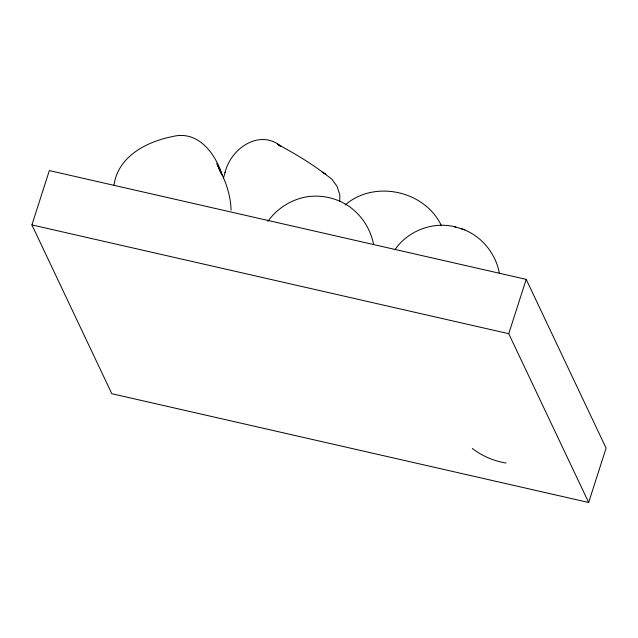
<?xml version="1.0" encoding="UTF-8"?>
<svg xmlns="http://www.w3.org/2000/svg" width="638" height="638" viewBox="0 0 638 638"><rect width="100%" height="100%" fill="white"/><g stroke="black" fill="none" stroke-linecap="round" stroke-linejoin="round"><path stroke-width="0.96" d="M339.759 201.656L339.807 194.901L337.087 186.432L332.199 179.557C315.331 165.824 296.487 154.452 277.394 144.164L280.313 146.285M114.011 185.124C117.902 156.509 146.668 141.604 172.3 136.62C197.844 129.841 215.5 153.447 222.176 175.115L219.241 169.182C226.131 181.734 230.645 195.794 231.076 210.181M225.023 172.595L225.11 172.276C230.916 148.319 259.666 128.477 281.294 146.517M223.412 178.225L225.11 172.276M31.9 224.919L49.341 170.585L526.19 279.364L606.1 448.147L588.659 502.481L111.809 393.71L31.9 224.919L508.741 333.698L588.659 502.481M508.741 333.698L526.19 279.364M395.066 249.594C407.913 230.661 433.561 220.963 455.739 227.048M267.848 221.418C276.717 208.889 290.274 200.101 305.323 197.102L306.128 196.951C320.691 194.486 336.074 197.748 348.38 205.914L349.066 206.377C361.602 215.237 370.415 228.771 373.437 243.82M345.15 204.981C374.434 179.485 425.075 190.666 441.4 225.732M506.014 463.029C493.836 461.019 482.041 456.042 472.311 448.434M460.939 228.627C480.597 234.792 495.774 253.079 499.339 273.216M453.825 226.458L464.695 229.776M322.254 172.172L323.984 173.065M323.37 172.962L325.811 174.23L325.165 173.815M217.414 165.003L218.14 166.534M216.681 163.472L221.338 173.337L218.507 167.3"/></g></svg>
